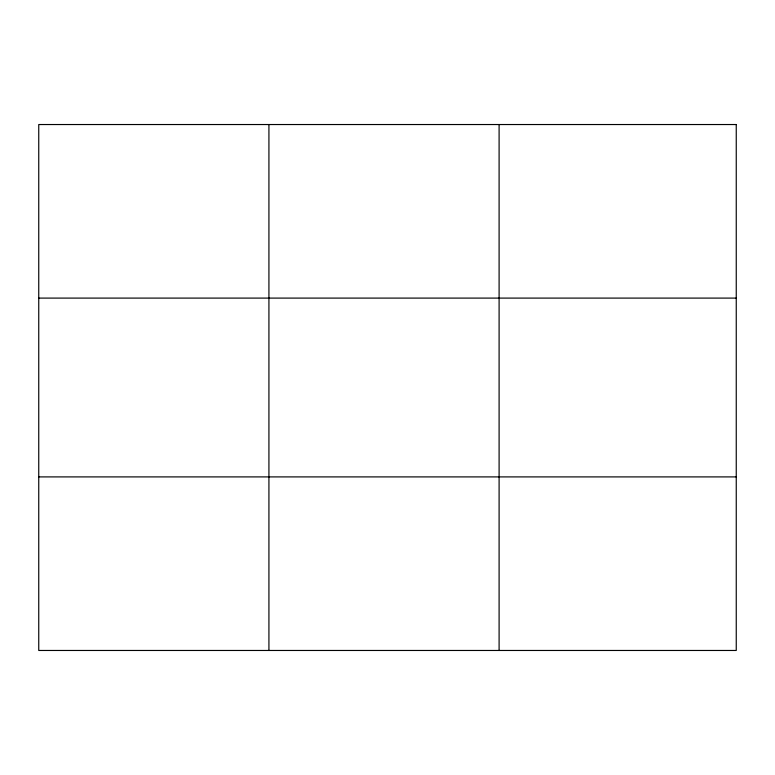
<?xml version="1.0" encoding="UTF-8"?>
<svg xmlns="http://www.w3.org/2000/svg" width="775" height="775" viewBox="0 0 775 775"><rect width="100%" height="100%" fill="white"/><g stroke="black" fill="none" stroke-linecap="round" stroke-linejoin="round"><path stroke-width="1.16" d="M268.925 124.533L268.925 650.467M499.1 124.533L499.1 650.467M38.75 298.094L736.25 298.094M38.75 476.906L736.25 476.906M736.25 124.533L736.25 650.467L38.75 650.467L38.75 124.533L736.25 124.533"/></g></svg>
